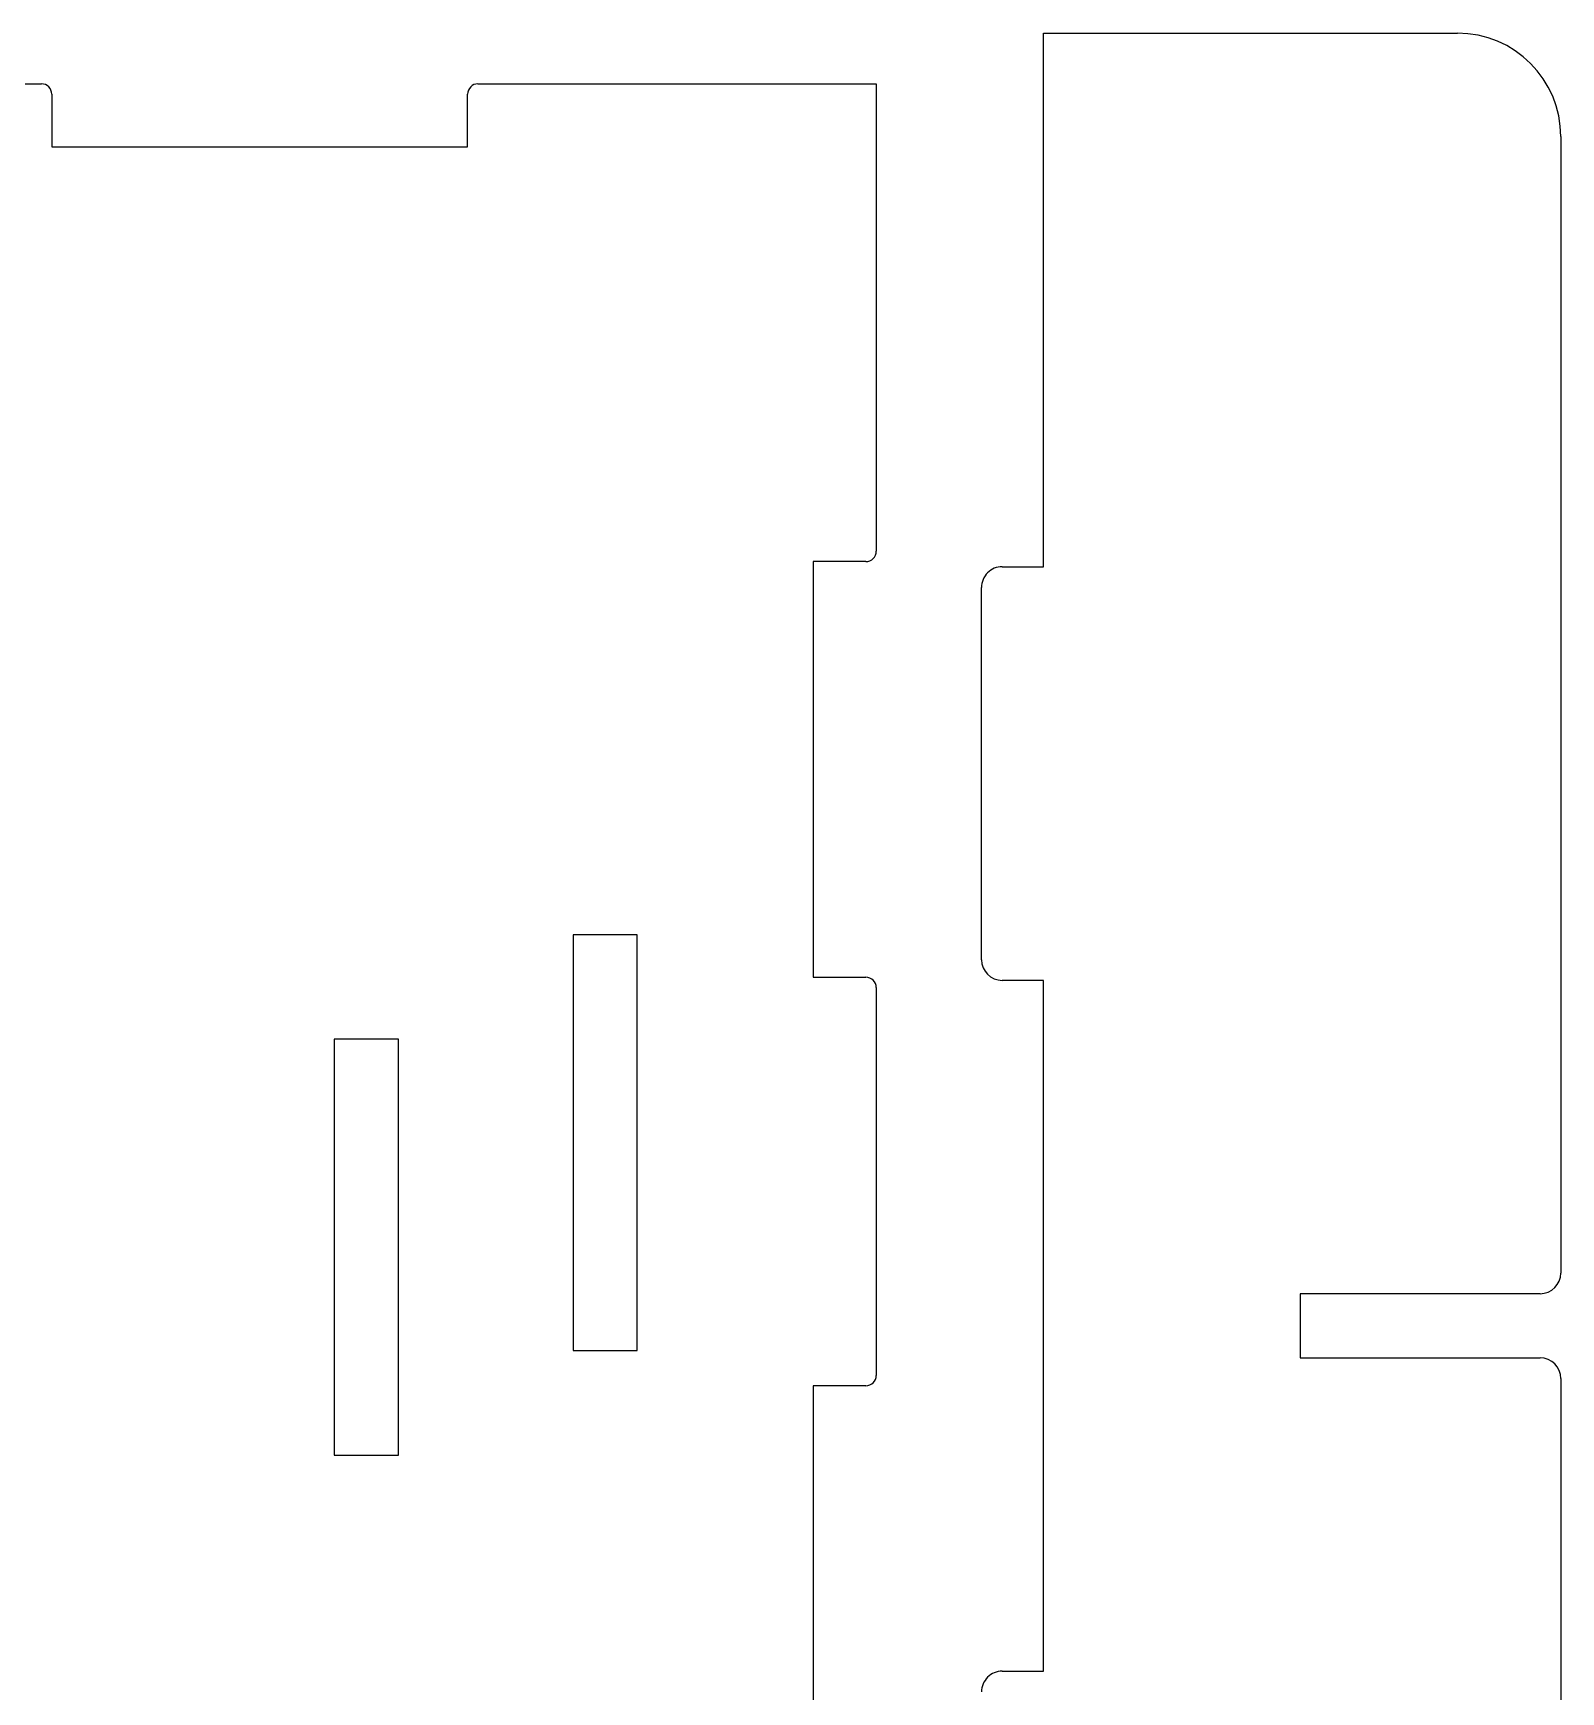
# Model space of a CAD drawing. Extents: x 10 to 1489, y -739 to -10.
# Drawn here: x 1313.7 to 1461.3, y -170.6 to -10.2 of the extents above; entities that cross this region are included whole.
import ezdxf

# ---------------------------------------------------------------- set-up
doc = ezdxf.new("R2010")
doc.units = 0

msp = doc.modelspace()

# ---------------------------------------------------------------- linework, layer by layer
at = {"layer": 'cut', "color": 0}
for p, q in [((1411.330394, -61.777661), (1411.330394, -10.177764)), ((1411.330394, -10.177764), (1451.330314, -10.177764)), ((1260.252941, -15.076734), (1314.452832, -15.076734)), ((1356.652748, -15.076734), (1395.152671, -15.076734)), ((1395.152671, -15.076734), (1395.152671, -60.276643)), ((1315.45283, -16.076732), (1315.45283, -21.176722)), ((1355.65275, -21.176722), (1355.65275, -16.076732)), ((1461.330294, -20.177744), (1461.330294, -130.077524)), ((1315.45283, -21.176722), (1355.65275, -21.176722)), ((1394.152673, -61.276641), (1389.052683, -61.276641)), ((1389.052683, -61.276641), (1389.052683, -101.476561)), ((1407.330402, -61.777661), (1411.330394, -61.777661)), ((1405.330406, -99.777585), (1405.330406, -63.777658)), ((1372.052717, -97.376569), (1365.852729, -97.376569)), ((1365.852729, -97.376569), (1365.852729, -137.576489)), ((1372.052717, -137.576489), (1372.052717, -97.376569)), ((1389.052683, -101.476561), (1394.152673, -101.476561)), ((1395.152671, -102.476559), (1395.152671, -139.976483)), ((1411.330394, -101.777581), (1407.330402, -101.777581)), ((1411.330394, -168.577447), (1411.330394, -101.777581)), ((1348.952763, -107.476549), (1342.752776, -107.476549)), ((1342.752776, -107.476549), (1342.752776, -147.676469)), ((1348.952763, -147.676469), (1348.952763, -107.476549)), ((1459.330298, -132.07752), (1436.130345, -132.07752)), ((1436.130345, -132.07752), (1436.130345, -138.277508)), ((1365.852729, -137.576489), (1372.052717, -137.576489)), ((1436.130345, -138.277508), (1459.330298, -138.277508)), ((1394.152673, -140.976482), (1389.052683, -140.976482)), ((1389.052683, -140.976482), (1389.052683, -181.176402)), ((1461.330294, -140.277504), (1461.330294, -250.177282)), ((1342.752776, -147.676469), (1348.952763, -147.676469)), ((1407.330402, -168.577447), (1411.330394, -168.577447))]:
    msp.add_line(p, q, dxfattribs=at)
for centre, radius, start, end in [((1451.330314, -20.177744), 9.99998, 0, 90), ((1314.452832, -16.076732), 0.999998, 0, 90), ((1356.652748, -16.076732), 0.999998, 90, 180), ((1394.152673, -60.276643), 0.999998, 270, 0), ((1407.330402, -63.777657), 1.999996, 90, 180.000024), ((1407.330402, -99.777585), 1.999996, 180, 270), ((1394.152673, -102.476559), 0.999998, 0, 90), ((1459.330298, -130.077524), 1.999996, 270, 0), ((1459.330298, -140.277504), 1.999996, 0, 90), ((1394.152673, -139.976484), 0.999998, 270, 0), ((1407.330402, -170.577443), 1.999996, 90, 180.000024)]:
    msp.add_arc(centre, radius, start, end, dxfattribs=at)

doc.saveas('drawing.dxf')
